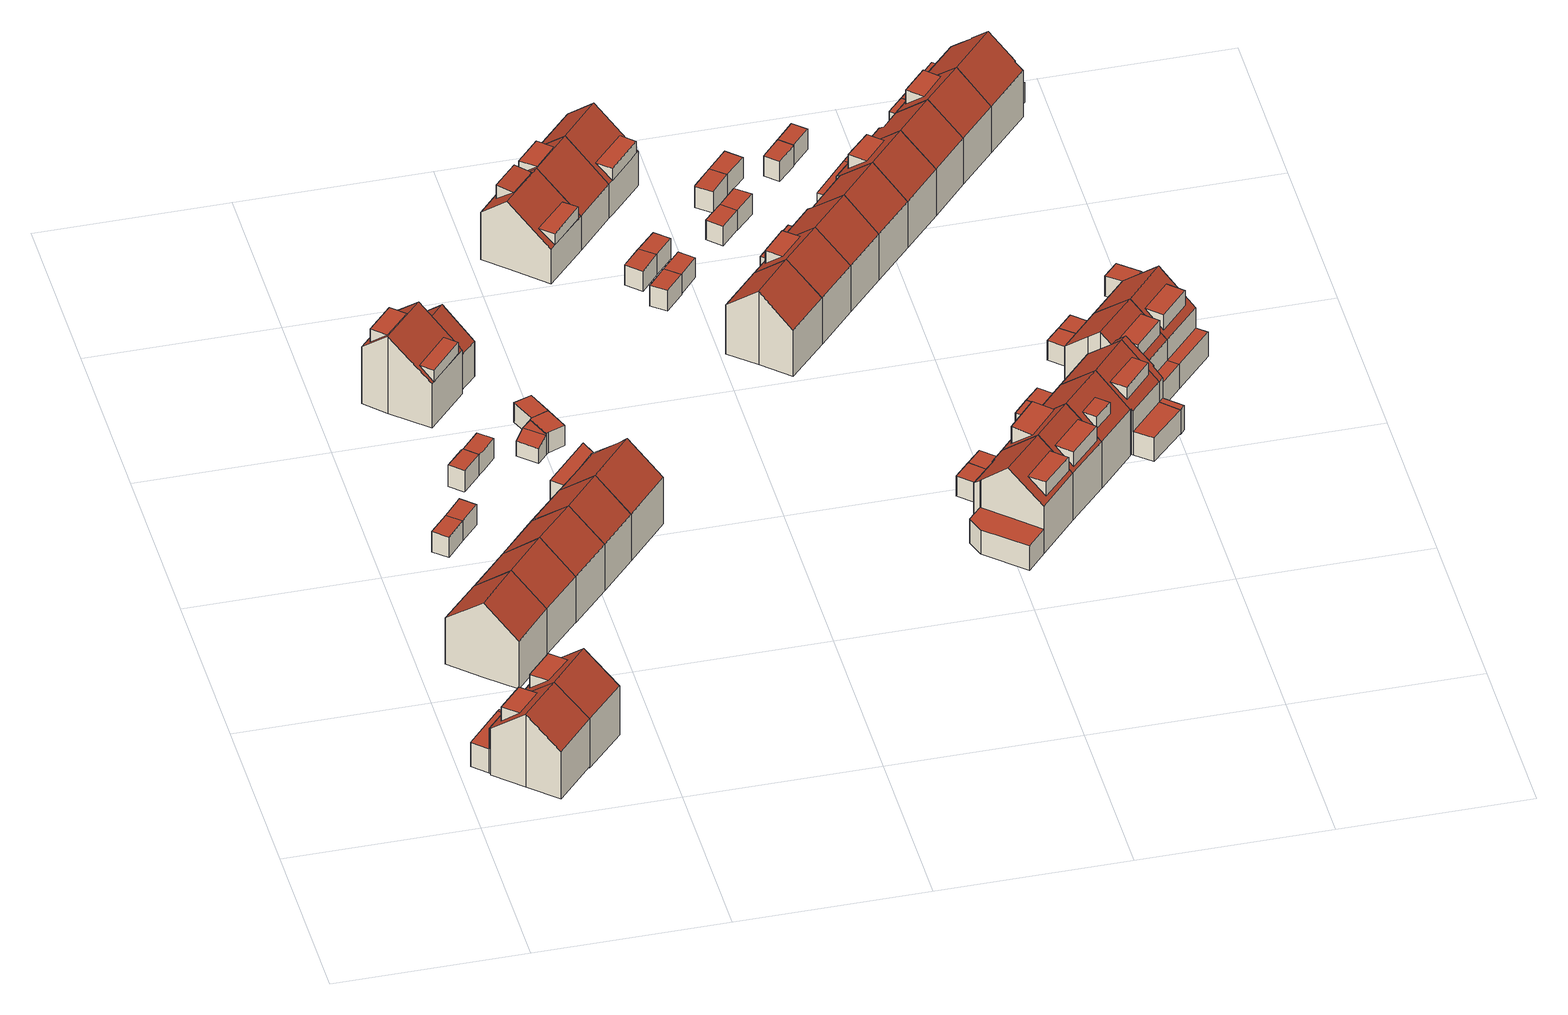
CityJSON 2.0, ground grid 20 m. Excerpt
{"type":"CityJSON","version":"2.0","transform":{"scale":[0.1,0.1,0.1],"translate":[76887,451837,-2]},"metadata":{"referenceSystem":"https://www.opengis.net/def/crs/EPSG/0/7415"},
"CityObjects":{
"building1":{"type":"Building","attributes":{"Volume":379.26,"Dakoppervlakte":62.24,"Muuroppervlakte":195.1,"Vloeroppervlakte":57.94,"hoogte_Z_max_in_m_NAP":8.71,"GEB_DOEL":"woonfunctie","dateOfConstruction":"1982-01-01","measuredHeight":8.96},"children":["building1-1"],"geometry":[{"type":"Solid","lod":"2","boundaries":[[[[0,1,2,3,4,5,6,7,8,9]],[[10,11,12,13,14,15],[16,17,18,19]],[[11,10,20,21]],[[22,23,24,25]],[[11,21,7,6,5,22,12]],[[2,1,14,13,25]],[[15,14,1,0]],[[9,10,15,0]],[[2,25,24,3]],[[4,23,22,5]],[[24,23,4,3]],[[25,13,12,22]],[[9,8,20,10]],[[20,8,7,21]],[[26,27,19,18]],[[26,18,17]],[[27,26,17,16]],[[27,16,19]]]],"semantics":{"surfaces":[{"type":"GroundSurface"},{"type":"RoofSurface"},{"type":"WallSurface"}],"values":[[0,1,1,1,2,2,2,2,2,2,2,2,2,2,1,2,2,2]]}}]},
"building1-1":{"type":"BuildingInstallation","attributes":{"relationToConstruction":"outside"},"parents":["building1"],"geometry":[{"type":"MultiSurface","lod":"2","boundaries":[[[26,27,19,18]],[[26,18,17]],[[27,26,17,16]],[[27,16,19]]],"semantics":{"surfaces":[{"type":"RoofSurface"},{"type":"WallSurface"}],"values":[0,1,1,1]}}]},
"building2":{"type":"Building","attributes":{"Volume":354.88,"Dakoppervlakte":50.45,"Muuroppervlakte":202.36,"Vloeroppervlakte":46.8,"hoogte_Z_max_in_m_NAP":8.72,"GEB_DOEL":"woonfunctie","dateOfConstruction":"1982-01-01","measuredHeight":9.1},"children":["building2-1"],"geometry":[{"type":"Solid","lod":"2","boundaries":[[[[28,29,30,31,32,33,34,35,36,37,38]],[[39,40,12,11,41,42,43],[44,45,46,47]],[[11,21,48,41]],[[22,49,50,23]],[[31,30,23,50]],[[49,22,12,40]],[[48,21,38,37]],[[21,11,12,22,29,28,38]],[[33,32,49,40,39]],[[39,43,34,33]],[[23,30,29,22]],[[31,50,49,32]],[[43,42,41,48,37,36,35,34]],[[51,47,46,52]],[[52,46,45]],[[51,52,45,44]],[[51,44,47]]]],"semantics":{"surfaces":[{"type":"GroundSurface"},{"type":"RoofSurface"},{"type":"WallSurface"}],"values":[[0,1,1,1,2,2,2,2,2,2,2,2,2,1,2,2,2]]}}]},
"building2-1":{"type":"BuildingInstallation","attributes":{"relationToConstruction":"outside"},"parents":["building2"],"geometry":[{"type":"MultiSurface","lod":"2","boundaries":[[[51,47,46,52]],[[52,46,45]],[[51,52,45,44]],[[51,44,47]]],"semantics":{"surfaces":[{"type":"RoofSurface"},{"type":"WallSurface"}],"values":[0,1,1,1]}}]},
"building3":{"type":"Building","attributes":{"Volume":339.81,"Dakoppervlakte":59.75,"Muuroppervlakte":184.99,"Vloeroppervlakte":45.69,"hoogte_Z_max_in_m_NAP":8.78,"GEB_DOEL":"woonfunctie","dateOfConstruction":"1982-01-01","measuredHeight":9.14},"geometry":[{"type":"Solid","lod":"2","boundaries":[[[[53,54,55,56,57,58]],[[59,60,61,62]],[[63,60,59,64]],[[57,56,62,61]],[[63,64,54,53]],[[60,63,53,58]],[[62,56,55,54,64,59]],[[58,57,61,60]]]],"semantics":{"surfaces":[{"type":"GroundSurface"},{"type":"RoofSurface"},{"type":"WallSurface"}],"values":[[0,1,1,2,2,2,2,2]]}}]},
"building4":{"type":"Building","attributes":{"Volume":13.78,"Dakoppervlakte":5.48,"Muuroppervlakte":24.03,"Vloeroppervlakte":5.48,"hoogte_Z_max_in_m_NAP":2.22,"GEB_DOEL":"onbekend","dateOfConstruction":"1982-01-01","measuredHeight":2.51},"geometry":[{"type":"Solid","lod":"2","boundaries":[[[[65,66,67,68]],[[69,70,71,72]],[[71,65,68,72]],[[68,67,69,72]],[[69,67,66,70]],[[66,65,71,70]]]],"semantics":{"surfaces":[{"type":"GroundSurface"},{"type":"RoofSurface"},{"type":"WallSurface"}],"values":[[0,1,2,2,2,2]]}}]},
"building5":{"type":"Building","attributes":{"Volume":334.91,"Dakoppervlakte":60.61,"Muuroppervlakte":179.87,"Vloeroppervlakte":46.35,"hoogte_Z_max_in_m_NAP":8.78,"GEB_DOEL":"woonfunctie","dateOfConstruction":"1982-01-01","measuredHeight":8.91},"geometry":[{"type":"Solid","lod":"2","boundaries":[[[[73,74,75,76,77,78]],[[79,80,60,63]],[[81,61,60,80]],[[63,77,76,79]],[[74,73,61,81]],[[78,60,61,73]],[[79,76,75,74,81,80]],[[78,77,63,60]]]],"semantics":{"surfaces":[{"type":"GroundSurface"},{"type":"RoofSurface"},{"type":"WallSurface"}],"values":[[0,1,1,2,2,2,2,2]]}}]},
"building6":{"type":"Building","attributes":{"Volume":13.83,"Dakoppervlakte":5.48,"Muuroppervlakte":24.12,"Vloeroppervlakte":5.48,"hoogte_Z_max_in_m_NAP":2.22,"GEB_DOEL":"onbekend","dateOfConstruction":"1982-01-01","measuredHeight":2.52},"geometry":[{"type":"Solid","lod":"2","boundaries":[[[[82,83,66,65,84]],[[85,86,87,71,70]],[[85,70,66,83]],[[83,82,86,85]],[[71,87,86,82,84,65]],[[65,66,70,71]]]],"semantics":{"surfaces":[{"type":"GroundSurface"},{"type":"RoofSurface"},{"type":"WallSurface"}],"values":[[0,1,2,2,2,2]]}}]},
"building7":{"type":"Building","attributes":{"Volume":331.07,"Dakoppervlakte":58.97,"Muuroppervlakte":181.05,"Vloeroppervlakte":45.09,"hoogte_Z_max_in_m_NAP":8.78,"GEB_DOEL":"woonfunctie","dateOfConstruction":"1982-01-01","measuredHeight":9.02},"geometry":[{"type":"Solid","lod":"2","boundaries":[[[[88,89,90,91,92,93]],[[94,80,79,95]],[[80,94,96,81]],[[92,91,81,96]],[[79,89,88,95]],[[94,95,88,93]],[[81,91,90,89,79,80]],[[92,96,94,93]]]],"semantics":{"surfaces":[{"type":"GroundSurface"},{"type":"RoofSurface"},{"type":"WallSurface"}],"values":[[0,1,1,2,2,2,2,2]]}}]},
"building8":{"type":"Building","attributes":{"Volume":13.95,"Dakoppervlakte":5.4,"Muuroppervlakte":24.55,"Vloeroppervlakte":5.4,"hoogte_Z_max_in_m_NAP":2.22,"GEB_DOEL":"onbekend","dateOfConstruction":"1982-01-01","measuredHeight":2.59},"geometry":[{"type":"Solid","lod":"2","boundaries":[[[[97,98,99,100,101,102]],[[103,104,105,106,107,108]],[[103,108,107,100,99,98]],[[105,104,103,98,97,102]],[[105,102,101,106]],[[101,100,107,106]]]],"semantics":{"surfaces":[{"type":"GroundSurface"},{"type":"RoofSurface"},{"type":"WallSurface"}],"values":[[0,1,2,2,2,2]]}}]},
"building9":{"type":"Building","attributes":{"Volume":13.82,"Dakoppervlakte":5.4,"Muuroppervlakte":24.32,"Vloeroppervlakte":5.4,"hoogte_Z_max_in_m_NAP":2.22,"GEB_DOEL":"onbekend","dateOfConstruction":"1982-01-01","measuredHeight":2.56},"geometry":[{"type":"Solid","lod":"2","boundaries":[[[[109,110,111,112,113]],[[106,114,115,116,107]],[[110,109,106,107]],[[115,114,106,109,113,112]],[[111,116,115,112]],[[116,111,110,107]]]],"semantics":{"surfaces":[{"type":"GroundSurface"},{"type":"RoofSurface"},{"type":"WallSurface"}],"values":[[0,1,2,2,2,2]]}}]},
"building10":{"type":"Building","attributes":{"Volume":308.59,"Dakoppervlakte":55.25,"Muuroppervlakte":175.74,"Vloeroppervlakte":42.25,"hoogte_Z_max_in_m_NAP":8.78,"GEB_DOEL":"woonfunctie","dateOfConstruction":"1982-01-01","measuredHeight":8.97},"geometry":[{"type":"Solid","lod":"2","boundaries":[[[[117,118,88,93,92,119]],[[95,120,121,94]],[[121,122,96,94]],[[120,95,88,118]],[[119,92,96,122]],[[94,96,92,93]],[[120,118,117,119,122,121]],[[93,88,95,94]]]],"semantics":{"surfaces":[{"type":"GroundSurface"},{"type":"RoofSurface"},{"type":"WallSurface"}],"values":[[0,1,1,2,2,2,2,2]]}}]},
"building11":{"type":"Building","attributes":{"Volume":502.21,"Dakoppervlakte":70.3,"Muuroppervlakte":220.47,"Vloeroppervlakte":69.07,"hoogte_Z_max_in_m_NAP":7.96,"GEB_DOEL":"woonfunctie","dateOfConstruction":"1982-01-01","measuredHeight":9.42},"children":["building11-1","building11-2"],"geometry":[{"type":"Solid","lod":"2","boundaries":[[[[123,124,125,126,127,128,129,130,131,132,133,134]],[[135,136,137,138,139,140],[141,142,143,144]],[[145,146,136,135,147,148],[149,150,151,152]],[[153,154,155,156]],[[156,157,158,153]],[[139,138,133,132]],[[127,126,148,147,158]],[[148,126,125,145]],[[146,145,125,124]],[[123,136,146,124]],[[137,134,133,138]],[[155,130,129,128,157,156]],[[128,127,158,157]],[[135,140,154,153,158,147]],[[131,130,155,154]],[[123,134,137,136]],[[132,131,154,140,139]],[[144,159,160,141]],[[160,159,143,142]],[[142,141,160]],[[159,144,143]],[[149,152,161,162]],[[161,152,151]],[[162,161,151,150]],[[150,149,162]]]],"semantics":{"surfaces":[{"type":"GroundSurface"},{"type":"RoofSurface"},{"type":"WallSurface"}],"values":[[0,1,1,1,1,2,2,2,2,2,2,2,2,2,2,2,2,1,2,2,2,1,2,2,2]]}}]},
"building11-1":{"type":"BuildingInstallation","attributes":{"relationToConstruction":"outside"},"parents":["building11"],"geometry":[{"type":"MultiSurface","lod":"2","boundaries":[[[144,159,160,141]],[[160,159,143,142]],[[142,141,160]],[[159,144,143]]],"semantics":{"surfaces":[{"type":"RoofSurface"},{"type":"WallSurface"}],"values":[0,1,1,1]}}]},
"building11-2":{"type":"BuildingInstallation","attributes":{"relationToConstruction":"outside"},"parents":["building11"],"geometry":[{"type":"MultiSurface","lod":"2","boundaries":[[[149,152,161,162]],[[161,152,151]],[[162,161,151,150]],[[150,149,162]]],"semantics":{"surfaces":[{"type":"RoofSurface"},{"type":"WallSurface"}],"values":[0,1,1,1]}}]},
"building12":{"type":"Building","attributes":{"Volume":27.9,"Dakoppervlakte":12.05,"Muuroppervlakte":33.11,"Vloeroppervlakte":11.81,"hoogte_Z_max_in_m_NAP":2.22,"GEB_DOEL":"onbekend","dateOfConstruction":"1982-01-01","measuredHeight":2.52},"geometry":[{"type":"Solid","lod":"2","boundaries":[[[[163,164,165,166,167,168,169,170,171,172]],[[173,174,175,176,177,178]],[[179,180,181,182]],[[182,183,184,179]],[[173,178,183,164,163]],[[171,175,174,172]],[[170,176,175,171]],[[177,176,170,169,184]],[[168,167,180,179]],[[180,167,166,181]],[[182,181,166,165,164,183]],[[168,179,184,169]],[[177,184,183,178]],[[163,172,174,173]]]],"semantics":{"surfaces":[{"type":"GroundSurface"},{"type":"RoofSurface"},{"type":"WallSurface"}],"values":[[0,1,1,1,2,2,2,2,2,2,2,2,2,2]]}}]},
"building13":{"type":"Building","attributes":{"Volume":426.39,"Dakoppervlakte":85.31,"Muuroppervlakte":225.87,"Vloeroppervlakte":69.6,"hoogte_Z_max_in_m_NAP":8.78,"GEB_DOEL":"woonfunctie","dateOfConstruction":"1982-01-01","measuredHeight":8.94},"geometry":[{"type":"Solid","lod":"2","boundaries":[[[[185,186,187,188,189,190,191,118,117,119,192]],[[122,121,193,194,195,196]],[[121,120,197,193]],[[198,199,200,201,202]],[[202,195,194,193,197,191,190,189,188]],[[120,118,191,197]],[[120,121,122,119,117,118]],[[196,201,192,119,122]],[[188,187,198,202]],[[186,199,198,187]],[[199,186,185,200]],[[201,200,185,192]],[[196,195,202,201]]]],"semantics":{"surfaces":[{"type":"GroundSurface"},{"type":"RoofSurface"},{"type":"WallSurface"}],"values":[[0,1,1,1,2,2,2,2,2,2,2,2,2]]}}]},
"building14":{"type":"Building","attributes":{"Volume":13.73,"Dakoppervlakte":5.59,"Muuroppervlakte":23.62,"Vloeroppervlakte":5.59,"hoogte_Z_max_in_m_NAP":2.22,"GEB_DOEL":"onbekend","dateOfConstruction":"1982-01-01","measuredHeight":2.46},"geometry":[{"type":"Solid","lod":"2","boundaries":[[[[203,204,205,206]],[[207,176,175,208]],[[206,205,175,176]],[[204,208,175,205]],[[203,207,208,204]],[[203,206,176,207]]]],"semantics":{"surfaces":[{"type":"GroundSurface"},{"type":"RoofSurface"},{"type":"WallSurface"}],"values":[[0,1,2,2,2,2]]}}]},
"building15":{"type":"Building","attributes":{"Volume":305.87,"Dakoppervlakte":40.07,"Muuroppervlakte":158.27,"Vloeroppervlakte":45.46,"hoogte_Z_max_in_m_NAP":7.96,"GEB_DOEL":"woonfunctie","dateOfConstruction":"1982-01-01","measuredHeight":8.22},"children":["building15-1","building15-2"],"geometry":[{"type":"Solid","lod":"2","boundaries":[[[[209,210,211,212,213,214]],[[215,216,217,218],[219,220,221,222]],[[215,218,223,224],[225,226,227,228]],[[212,211,217,216]],[[218,217,211,210]],[[224,214,213,212,216,215]],[[209,214,224,223]],[[210,209,223,218]],[[229,230,219,222]],[[230,229,221,220]],[[220,219,230]],[[229,222,221]],[[231,225,228,232]],[[232,228,227]],[[227,226,231,232]],[[231,226,225]]]],"semantics":{"surfaces":[{"type":"GroundSurface"},{"type":"RoofSurface"},{"type":"WallSurface"}],"values":[[0,1,1,2,2,2,2,2,1,2,2,2,1,2,2,2]]}}]},
"building15-1":{"type":"BuildingInstallation","attributes":{"relationToConstruction":"outside"},"parents":["building15"],"geometry":[{"type":"MultiSurface","lod":"2","boundaries":[[[229,230,219,222]],[[230,229,221,220]],[[220,219,230]],[[229,222,221]]],"semantics":{"surfaces":[{"type":"RoofSurface"},{"type":"WallSurface"}],"values":[0,1,1,1]}}]},
"building15-2":{"type":"BuildingInstallation","attributes":{"relationToConstruction":"outside"},"parents":["building15"],"geometry":[{"type":"MultiSurface","lod":"2","boundaries":[[[231,225,228,232]],[[232,228,227]],[[227,226,231,232]],[[231,226,225]]],"semantics":{"surfaces":[{"type":"RoofSurface"},{"type":"WallSurface"}],"values":[0,1,1,1]}}]},
"building16":{"type":"Building","attributes":{"Volume":294.97,"Dakoppervlakte":49.74,"Muuroppervlakte":157.69,"Vloeroppervlakte":44.6,"hoogte_Z_max_in_m_NAP":7.96,"GEB_DOEL":"woonfunctie","dateOfConstruction":"1982-01-01","measuredHeight":8.24},"children":["building16-1"],"geometry":[{"type":"Solid","lod":"2","boundaries":[[[[233,211,210,209,234,235]],[[218,217,236,237]],[[218,237,238,223],[239,240,241,242]],[[211,233,236,217]],[[237,236,233,235]],[[234,209,223,238]],[[235,234,238,237]],[[223,209,210,211,217,218]],[[243,239,242,244]],[[244,242,241]],[[241,240,243,244]],[[243,240,239]]]],"semantics":{"surfaces":[{"type":"GroundSurface"},{"type":"RoofSurface"},{"type":"WallSurface"}],"values":[[0,1,1,2,2,2,2,2,1,2,2,2]]}}]},
"building16-1":{"type":"BuildingInstallation","attributes":{"relationToConstruction":"outside"},"parents":["building16"],"geometry":[{"type":"MultiSurface","lod":"2","boundaries":[[[243,239,242,244]],[[244,242,241]],[[241,240,243,244]],[[243,240,239]]],"semantics":{"surfaces":[{"type":"RoofSurface"},{"type":"WallSurface"}],"values":[0,1,1,1]}}]},
"building17":{"type":"Building","attributes":{"Volume":14.55,"Dakoppervlakte":5.77,"Muuroppervlakte":24.64,"Vloeroppervlakte":5.77,"hoogte_Z_max_in_m_NAP":2.19,"GEB_DOEL":"onbekend","dateOfConstruction":"1982-01-01","measuredHeight":2.52},"geometry":[{"type":"Solid","lod":"2","boundaries":[[[[245,246,247,248,249]],[[250,251,252,253,254]],[[252,251,250,245,249,248]],[[248,247,253,252]],[[254,253,247,246]],[[246,245,250,254]]]],"semantics":{"surfaces":[{"type":"GroundSurface"},{"type":"RoofSurface"},{"type":"WallSurface"}],"values":[[0,1,2,2,2,2]]}}]},
"building18":{"type":"Building","attributes":{"Volume":14.13,"Dakoppervlakte":5.67,"Muuroppervlakte":24.22,"Vloeroppervlakte":5.67,"hoogte_Z_max_in_m_NAP":2.19,"GEB_DOEL":"onbekend","dateOfConstruction":"1982-01-01","measuredHeight":2.49},"geometry":[{"type":"Solid","lod":"2","boundaries":[[[[255,256,257,258,259]],[[260,261,262,263,264]],[[264,257,256,260]],[[256,255,261,260]],[[263,262,261,255,259,258]],[[258,257,264,263]]]],"semantics":{"surfaces":[{"type":"GroundSurface"},{"type":"RoofSurface"},{"type":"WallSurface"}],"values":[[0,1,2,2,2,2]]}}]},
"building19":{"type":"Building","attributes":{"Volume":14.28,"Dakoppervlakte":5.77,"Muuroppervlakte":24.16,"Vloeroppervlakte":5.77,"hoogte_Z_max_in_m_NAP":2.19,"GEB_DOEL":"onbekend","dateOfConstruction":"1982-01-01","measuredHeight":2.47},"geometry":[{"type":"Solid","lod":"2","boundaries":[[[[245,265,266,246]],[[250,254,267,268]],[[245,246,254,250]],[[246,266,267,254]],[[265,268,267,266]],[[268,265,245,250]]]],"semantics":{"surfaces":[{"type":"GroundSurface"},{"type":"RoofSurface"},{"type":"WallSurface"}],"values":[[0,1,2,2,2,2]]}}]},
"building20":{"type":"Building","attributes":{"Volume":302.14,"Dakoppervlakte":56.38,"Muuroppervlakte":170.2,"Vloeroppervlakte":45.08,"hoogte_Z_max_in_m_NAP":7.96,"GEB_DOEL":"woonfunctie","dateOfConstruction":"1982-01-01","measuredHeight":8.3},"geometry":[{"type":"Solid","lod":"2","boundaries":[[[[269,270,271,272,273,233,235,234]],[[274,275,276,277]],[[278,279,237,236,280,276,275,281]],[[238,237,279,282]],[[282,269,234,238]],[[238,234,235,233,236,237]],[[279,278,271,270]],[[281,274,277,280]],[[272,271,278,281,280,236,233,273]],[[277,276,280]],[[281,275,274]],[[270,269,282,279]]]],"semantics":{"surfaces":[{"type":"GroundSurface"},{"type":"RoofSurface"},{"type":"WallSurface"}],"values":[[0,1,1,1,2,2,2,2,2,2,2,2]]}}]},
"building21":{"type":"Building","attributes":{"Volume":13.85,"Dakoppervlakte":5.67,"Muuroppervlakte":23.75,"Vloeroppervlakte":5.67,"hoogte_Z_max_in_m_NAP":2.19,"GEB_DOEL":"onbekend","dateOfConstruction":"1982-01-01","measuredHeight":2.44},"geometry":[{"type":"Solid","lod":"2","boundaries":[[[[283,284,285,286]],[[287,288,264,263]],[[285,284,263,264]],[[284,283,287,263]],[[287,283,286,288]],[[286,285,264,288]]]],"semantics":{"surfaces":[{"type":"GroundSurface"},{"type":"RoofSurface"},{"type":"WallSurface"}],"values":[[0,1,2,2,2,2]]}}]},
"building22":{"type":"Building","attributes":{"Volume":317.93,"Dakoppervlakte":55.79,"Muuroppervlakte":178.63,"Vloeroppervlakte":42.54,"hoogte_Z_max_in_m_NAP":8.72,"GEB_DOEL":"woonfunctie","dateOfConstruction":"1982-01-01","measuredHeight":9.05},"geometry":[{"type":"Solid","lod":"2","boundaries":[[[[289,290,291,292,293,294]],[[295,296,297,298]],[[295,298,299,300]],[[289,294,300,299]],[[292,291,297,296]],[[298,297,291,290]],[[293,292,296,295,300,294]],[[290,289,299,298]]]],"semantics":{"surfaces":[{"type":"GroundSurface"},{"type":"RoofSurface"},{"type":"WallSurface"}],"values":[[0,1,1,2,2,2,2,2]]}}]},
"building23":{"type":"Building","attributes":{"Volume":13.7,"Dakoppervlakte":5.67,"Muuroppervlakte":23.37,"Vloeroppervlakte":5.67,"hoogte_Z_max_in_m_NAP":2.19,"GEB_DOEL":"onbekend","dateOfConstruction":"1982-01-01","measuredHeight":2.42},"geometry":[{"type":"Solid","lod":"2","boundaries":[[[[301,302,303,304]],[[305,306,307,308]],[[301,304,308,307]],[[304,303,305,308]],[[305,303,302,306]],[[302,301,307,306]]]],"semantics":{"surfaces":[{"type":"GroundSurface"},{"type":"RoofSurface"},{"type":"WallSurface"}],"values":[[0,1,2,2,2,2]]}}]},
"building24":{"type":"Building","attributes":{"Volume":320.86,"Dakoppervlakte":46.67,"Muuroppervlakte":177.35,"Vloeroppervlakte":42.43,"hoogte_Z_max_in_m_NAP":8.72,"GEB_DOEL":"woonfunctie","dateOfConstruction":"1982-01-01","measuredHeight":9.01},"children":["building24-1"],"geometry":[{"type":"Solid","lod":"2","boundaries":[[[[309,294,293,292,310,311]],[[312,313,295,300]],[[313,314,296,295],[315,316,317,318]],[[294,309,312,300]],[[311,313,312,309]],[[310,292,296,314]],[[310,314,313,311]],[[296,292,293,294,300,295]],[[318,319,320,315]],[[319,318,317]],[[320,319,317,316]],[[320,316,315]]]],"semantics":{"surfaces":[{"type":"GroundSurface"},{"type":"RoofSurface"},{"type":"WallSurface"}],"values":[[0,1,1,2,2,2,2,2,1,2,2,2]]}}]},
"building24-1":{"type":"BuildingInstallation","attributes":{"relationToConstruction":"outside"},"parents":["building24"],"geometry":[{"type":"MultiSurface","lod":"2","boundaries":[[[318,319,320,315]],[[319,318,317]],[[320,319,317,316]],[[320,316,315]]],"semantics":{"surfaces":[{"type":"RoofSurface"},{"type":"WallSurface"}],"values":[0,1,1,1]}}]},
"building25":{"type":"Building","attributes":{"Volume":427.01,"Dakoppervlakte":77.38,"Muuroppervlakte":219.83,"Vloeroppervlakte":74.54,"hoogte_Z_max_in_m_NAP":8.85,"GEB_DOEL":"woonfunctie","dateOfConstruction":"1982-01-01","measuredHeight":9.02},"children":["building25-1"],"geometry":[{"type":"Solid","lod":"2","boundaries":[[[[321,322,323,324,325,326,327,328,329,330,331,332,333,334,335,336]],[[337,338,339,340],[341,342,343,344]],[[345,346,347,348,340,339,349,350]],[[351,352,353,354,355,356]],[[357,358,359,360,361,362]],[[335,334,345,350,353]],[[334,333,346,345]],[[346,333,332,347]],[[332,331,360,348,347]],[[327,326,338,337,358]],[[336,335,353,352]],[[324,323,355,354]],[[355,323,322,356]],[[321,351,356,322]],[[336,352,351,321]],[[349,354,353,350]],[[331,330,361,360]],[[361,330,329,362]],[[357,362,329,328]],[[358,357,328,327]],[[348,360,359,358,337,340]],[[349,339,325,324,354]],[[326,325,339,338]],[[341,363,364,342]],[[341,344,363]],[[363,344,343,364]],[[343,342,364]]]],"semantics":{"surfaces":[{"type":"GroundSurface"},{"type":"RoofSurface"},{"type":"WallSurface"}],"values":[[0,1,1,1,1,2,2,2,2,2,2,2,2,2,2,2,2,2,2,2,2,2,2,1,2,2,2]]}}]},
"building25-1":{"type":"BuildingInstallation","attributes":{"relationToConstruction":"outside"},"parents":["building25"],"geometry":[{"type":"MultiSurface","lod":"2","boundaries":[[[341,363,364,342]],[[341,344,363]],[[363,344,343,364]],[[343,342,364]]],"semantics":{"surfaces":[{"type":"RoofSurface"},{"type":"WallSurface"}],"values":[0,1,1,1]}}]},
"building26":{"type":"Building","attributes":{"Volume":15.75,"Dakoppervlakte":6.12,"Muuroppervlakte":26.04,"Vloeroppervlakte":6.12,"hoogte_Z_max_in_m_NAP":2.19,"GEB_DOEL":"onbekend","dateOfConstruction":"1982-01-01","measuredHeight":2.57},"geometry":[{"type":"Solid","lod":"2","boundaries":[[[[365,366,367,368,369]],[[370,371,372,373,374]],[[370,368,367,366,372,371]],[[365,373,372,366]],[[373,365,369,374]],[[369,368,370,374]]]],"semantics":{"surfaces":[{"type":"GroundSurface"},{"type":"RoofSurface"},{"type":"WallSurface"}],"values":[[0,1,2,2,2,2]]}}]},
"building27":{"type":"Building","attributes":{"Volume":13.96,"Dakoppervlakte":5.67,"Muuroppervlakte":23.81,"Vloeroppervlakte":5.67,"hoogte_Z_max_in_m_NAP":2.19,"GEB_DOEL":"onbekend","dateOfConstruction":"1982-01-01","measuredHeight":2.46},"geometry":[{"type":"Solid","lod":"2","boundaries":[[[[375,376,377,378]],[[307,306,379,380]],[[378,306,307,375]],[[378,377,379,306]],[[379,377,376,380]],[[376,375,307,380]]]],"semantics":{"surfaces":[{"type":"GroundSurface"},{"type":"RoofSurface"},{"type":"WallSurface"}],"values":[[0,1,2,2,2,2]]}}]},
"building28":{"type":"Building","attributes":{"Volume":15.59,"Dakoppervlakte":6.12,"Muuroppervlakte":25.77,"Vloeroppervlakte":6.12,"hoogte_Z_max_in_m_NAP":2.19,"GEB_DOEL":"onbekend","dateOfConstruction":"1982-01-01","measuredHeight":2.55},"geometry":[{"type":"Solid","lod":"2","boundaries":[[[[368,381,382,369]],[[370,374,383,384]],[[368,369,374,370]],[[369,382,383,374]],[[381,384,383,382]],[[368,370,384,381]]]],"semantics":{"surfaces":[{"type":"GroundSurface"},{"type":"RoofSurface"},{"type":"WallSurface"}],"values":[[0,1,2,2,2,2]]}}]},
"building29":{"type":"Building","attributes":{"Volume":366.84,"Dakoppervlakte":71.54,"Muuroppervlakte":192.42,"Vloeroppervlakte":57.33,"hoogte_Z_max_in_m_NAP":8.72,"GEB_DOEL":"woonfunctie","dateOfConstruction":"1982-01-01","measuredHeight":8.99},"geometry":[{"type":"Solid","lod":"2","boundaries":[[[[385,386,387,388,309,311,310,389,390,391,392]],[[313,312,393,394]],[[395,314,313,394,396,397,398]],[[399,400,401,402]],[[386,396,394,387]],[[395,398,400,390,389]],[[389,310,314,395]],[[311,309,312,313,314,310]],[[388,393,312,309]],[[387,394,393,388]],[[385,392,402,401]],[[392,391,399,402]],[[390,400,399,391]],[[397,401,400,398]],[[386,385,401,397,396]]]],"semantics":{"surfaces":[{"type":"GroundSurface"},{"type":"RoofSurface"},{"type":"WallSurface"}],"values":[[0,1,1,1,2,2,2,2,2,2,2,2,2,2,2]]}}]},
"building30":{"type":"Building","attributes":{"Volume":366.66,"Dakoppervlakte":39.78,"Muuroppervlakte":201.02,"Vloeroppervlakte":52.32,"hoogte_Z_max_in_m_NAP":8.85,"GEB_DOEL":"woonfunctie","dateOfConstruction":"1982-01-01","measuredHeight":9.09},"children":["building30-1","building30-2"],"geometry":[{"type":"Solid","lod":"2","boundaries":[[[[403,404,405,406,407,326,325,324,323,408]],[[339,338,409,410],[411,412,413,414]],[[415,416,417,349,339,410],[418,419,420,421]],[[354,422,423,355]],[[349,354,324,325,326,338,339]],[[407,409,338,326]],[[406,410,409,407]],[[324,354,355,323]],[[415,405,404,416]],[[423,408,323,355]],[[417,422,354,349]],[[403,408,423,422]],[[405,415,410,406]],[[417,416,404,403,422]],[[413,424,425,414]],[[424,412,411,425]],[[411,414,425]],[[424,413,412]],[[426,418,421,427]],[[421,420,427]],[[426,427,420,419]],[[419,418,426]]]],"semantics":{"surfaces":[{"type":"GroundSurface"},{"type":"RoofSurface"},{"type":"WallSurface"}],"values":[[0,1,1,1,2,2,2,2,2,2,2,2,2,2,1,2,2,2,1,2,2,2]]}}]},
"building30-1":{"type":"BuildingInstallation","attributes":{"relationToConstruction":"outside"},"parents":["building30"],"geometry":[{"type":"MultiSurface","lod":"2","boundaries":[[[413,424,425,414]],[[424,412,411,425]],[[411,414,425]],[[424,413,412]]],"semantics":{"surfaces":[{"type":"RoofSurface"},{"type":"WallSurface"}],"values":[0,1,1,1]}}]},
"building30-2":{"type":"BuildingInstallation","attributes":{"relationToConstruction":"outside"},"parents":["building30"],"geometry":[{"type":"MultiSurface","lod":"2","boundaries":[[[426,418,421,427]],[[421,420,427]],[[426,427,420,419]],[[419,418,426]]],"semantics":{"surfaces":[{"type":"RoofSurface"},{"type":"WallSurface"}],"values":[0,1,1,1]}}]},
"building31":{"type":"Building","attributes":{"Volume":12.56,"Dakoppervlakte":5.06,"Muuroppervlakte":22.9,"Vloeroppervlakte":5.06,"hoogte_Z_max_in_m_NAP":2.19,"GEB_DOEL":"onbekend","dateOfConstruction":"1982-01-01","measuredHeight":2.48},"geometry":[{"type":"Solid","lod":"2","boundaries":[[[[428,429,430,431,432]],[[433,434,435,436,437]],[[428,432,436,435]],[[431,437,436,432]],[[434,433,437,431,430,429]],[[429,428,435,434]]]],"semantics":{"surfaces":[{"type":"GroundSurface"},{"type":"RoofSurface"},{"type":"WallSurface"}],"values":[[0,1,2,2,2,2]]}}]},
"building32":{"type":"Building","attributes":{"Volume":315.67,"Dakoppervlakte":55.77,"Muuroppervlakte":177.32,"Vloeroppervlakte":42.52,"hoogte_Z_max_in_m_NAP":8.72,"GEB_DOEL":"woonfunctie","dateOfConstruction":"1982-01-01","measuredHeight":9},"geometry":[{"type":"Solid","lod":"2","boundaries":[[[[438,388,387,386,439,440]],[[441,442,394,393]],[[394,442,443,396]],[[438,441,393,388]],[[439,386,396,443]],[[387,394,396,386]],[[441,438,440,439,443,442]],[[387,388,393,394]]]],"semantics":{"surfaces":[{"type":"GroundSurface"},{"type":"RoofSurface"},{"type":"WallSurface"}],"values":[[0,1,1,2,2,2,2,2]]}}]},
"building33":{"type":"Building","attributes":{"Volume":13.86,"Dakoppervlakte":5.67,"Muuroppervlakte":22.91,"Vloeroppervlakte":5.67,"hoogte_Z_max_in_m_NAP":2.25,"GEB_DOEL":"onbekend","dateOfConstruction":"1982-01-01","measuredHeight":2.44},"geometry":[{"type":"Solid","lod":"2","boundaries":[[[[444,445,446,447,448]],[[449,450,451,452,453]],[[445,444,450,449]],[[444,448,451,450]],[[448,447,452,451]],[[446,453,452,447]],[[445,449,453,446]]]],"semantics":{"surfaces":[{"type":"GroundSurface"},{"type":"RoofSurface"},{"type":"WallSurface"}],"values":[[0,1,2,2,2,2,2]]}}]},
"building34":{"type":"Building","attributes":{"Volume":337,"Dakoppervlakte":54.06,"Muuroppervlakte":181.47,"Vloeroppervlakte":45.24,"hoogte_Z_max_in_m_NAP":8.85,"GEB_DOEL":"woonfunctie","dateOfConstruction":"1982-01-01","measuredHeight":9.05},"children":["building34-1"],"geometry":[{"type":"Solid","lod":"2","boundaries":[[[[405,454,455,456,407,406]],[[457,458,415,410]],[[409,459,457,410],[460,461,462,463]],[[454,405,415,458]],[[406,410,415,405]],[[407,456,459,409]],[[406,407,409,410]],[[459,456,455,454,458,457]],[[464,465,462,461]],[[464,460,463,465]],[[465,463,462]],[[461,460,464]]]],"semantics":{"surfaces":[{"type":"GroundSurface"},{"type":"RoofSurface"},{"type":"WallSurface"}],"values":[[0,1,1,2,2,2,2,2,1,2,2,2]]}}]},
"building34-1":{"type":"BuildingInstallation","attributes":{"relationToConstruction":"outside"},"parents":["building34"],"geometry":[{"type":"MultiSurface","lod":"2","boundaries":[[[464,465,462,461]],[[464,460,463,465]],[[465,463,462]],[[461,460,464]]],"semantics":{"surfaces":[{"type":"RoofSurface"},{"type":"WallSurface"}],"values":[0,1,1,1]}}]},
"building35":{"type":"Building","attributes":{"Volume":13.74,"Dakoppervlakte":5.64,"Muuroppervlakte":22.77,"Vloeroppervlakte":5.64,"hoogte_Z_max_in_m_NAP":2.25,"GEB_DOEL":"onbekend","dateOfConstruction":"1982-01-01","measuredHeight":2.43},"geometry":[{"type":"Solid","lod":"2","boundaries":[[[[466,446,445,467,468]],[[469,470,449,453,471]],[[446,466,471,453]],[[466,468,469,471]],[[468,467,470,469]],[[470,467,445,449]],[[445,446,453,449]]]],"semantics":{"surfaces":[{"type":"GroundSurface"},{"type":"RoofSurface"},{"type":"WallSurface"}],"values":[[0,1,2,2,2,2,2]]}}]},
"building36":{"type":"Building","attributes":{"Volume":12.77,"Dakoppervlakte":5.06,"Muuroppervlakte":23.29,"Vloeroppervlakte":5.06,"hoogte_Z_max_in_m_NAP":2.19,"GEB_DOEL":"onbekend","dateOfConstruction":"1982-01-01","measuredHeight":2.52},"geometry":[{"type":"Solid","lod":"2","boundaries":[[[[428,472,473,429]],[[435,434,474,475]],[[428,429,434,435]],[[474,434,429,473]],[[472,475,474,473]],[[472,428,435,475]]]],"semantics":{"surfaces":[{"type":"GroundSurface"},{"type":"RoofSurface"},{"type":"WallSurface"}],"values":[[0,1,2,2,2,2]]}}]},
"building37":{"type":"Building","attributes":{"Volume":367.5,"Dakoppervlakte":61.16,"Muuroppervlakte":191.9,"Vloeroppervlakte":56.5,"hoogte_Z_max_in_m_NAP":8.72,"GEB_DOEL":"woonfunctie","dateOfConstruction":"1982-01-01","measuredHeight":9},"children":["building37-1"],"geometry":[{"type":"Solid","lod":"2","boundaries":[[[[439,476,477,478,479,480,481,438,440]],[[482,442,441,483]],[[442,482,484,485,443],[486,487,488,489]],[[490,491,492,493]],[[482,483,481,480,479,491,484]],[[443,485,490,476,439]],[[440,442,443,439]],[[476,490,493,477]],[[478,492,491,479]],[[493,492,478,477]],[[490,485,484,491]],[[440,438,441,442]],[[438,481,483,441]],[[494,495,486,489]],[[494,489,488]],[[488,487,495,494]],[[487,486,495]]]],"semantics":{"surfaces":[{"type":"GroundSurface"},{"type":"RoofSurface"},{"type":"WallSurface"}],"values":[[0,1,1,1,2,2,2,2,2,2,2,2,2,1,2,2,2]]}}]},
"building37-1":{"type":"BuildingInstallation","attributes":{"relationToConstruction":"outside"},"parents":["building37"],"geometry":[{"type":"MultiSurface","lod":"2","boundaries":[[[494,495,486,489]],[[494,489,488]],[[488,487,495,494]],[[487,486,495]]],"semantics":{"surfaces":[{"type":"RoofSurface"},{"type":"WallSurface"}],"values":[0,1,1,1]}}]},
"building38":{"type":"Building","attributes":{"Volume":354.17,"Dakoppervlakte":57.8,"Muuroppervlakte":189.97,"Vloeroppervlakte":54.67,"hoogte_Z_max_in_m_NAP":8.85,"GEB_DOEL":"woonfunctie","dateOfConstruction":"1982-01-01","measuredHeight":8.99},"children":["building38-1"],"geometry":[{"type":"Solid","lod":"2","boundaries":[[[[496,497,498,499,500,501,502,503,504,505,506]],[[457,459,507,508,509,510],[511,512,513,514]],[[515,458,457,510,516]],[[517,518,519,520]],[[458,498,497,496,459,457]],[[496,506,507,459]],[[508,507,506,505,520]],[[502,501,510,509,519]],[[505,504,517,520]],[[504,503,518,517]],[[518,503,502,519]],[[508,520,519,509]],[[500,499,515,516,510,501]],[[498,458,515,499]],[[521,522,511,514]],[[521,513,512,522]],[[512,511,522]],[[521,514,513]]]],"semantics":{"surfaces":[{"type":"GroundSurface"},{"type":"RoofSurface"},{"type":"WallSurface"}],"values":[[0,1,1,1,2,2,2,2,2,2,2,2,2,2,1,2,2,2]]}}]},
"building38-1":{"type":"BuildingInstallation","attributes":{"relationToConstruction":"outside"},"parents":["building38"],"geometry":[{"type":"MultiSurface","lod":"2","boundaries":[[[521,522,511,514]],[[521,513,512,522]],[[512,511,522]],[[521,514,513]]],"semantics":{"surfaces":[{"type":"RoofSurface"},{"type":"WallSurface"}],"values":[0,1,1,1]}}]},
"building39":{"type":"Building","attributes":{"Volume":332.77,"Dakoppervlakte":62.61,"Muuroppervlakte":192.01,"Vloeroppervlakte":49.33,"hoogte_Z_max_in_m_NAP":8.72,"GEB_DOEL":"woonfunctie","dateOfConstruction":"1982-01-01","measuredHeight":9},"geometry":[{"type":"Solid","lod":"2","boundaries":[[[[523,524,525,526,527,481,480,479,478,528]],[[529,530,482,483]],[[531,532,533,484,482,530]],[[492,491,534,535]],[[525,531,530,526]],[[533,532,524,523,534]],[[484,491,479,480,481,483,482]],[[481,527,529,483]],[[526,530,529,527]],[[479,491,492,478]],[[523,528,535,534]],[[492,535,528,478]],[[491,484,533,534]],[[525,524,532,531]]]],"semantics":{"surfaces":[{"type":"GroundSurface"},{"type":"RoofSurface"},{"type":"WallSurface"}],"values":[[0,1,1,1,2,2,2,2,2,2,2,2,2,2]]}}]},
"building40":{"type":"Building","attributes":{"Volume":14.62,"Dakoppervlakte":5.88,"Muuroppervlakte":23.78,"Vloeroppervlakte":5.88,"hoogte_Z_max_in_m_NAP":2.25,"GEB_DOEL":"onbekend","dateOfConstruction":"1982-01-01","measuredHeight":2.49},"geometry":[{"type":"Solid","lod":"2","boundaries":[[[[536,537,538,539,540]],[[541,542,543,544,545]],[[537,536,544,543]],[[536,540,545,544]],[[541,545,540,539]],[[542,541,539,538]],[[537,543,542,538]]]],"semantics":{"surfaces":[{"type":"GroundSurface"},{"type":"RoofSurface"},{"type":"WallSurface"}],"values":[[0,1,2,2,2,2,2]]}}]},
"building41":{"type":"Building","attributes":{"Volume":15.4,"Dakoppervlakte":6.1,"Muuroppervlakte":24.55,"Vloeroppervlakte":6.1,"hoogte_Z_max_in_m_NAP":2.25,"GEB_DOEL":"onbekend","dateOfConstruction":"1982-01-01","measuredHeight":2.53},"geometry":[{"type":"Solid","lod":"2","boundaries":[[[[546,547,548,549,550]],[[551,543,542,552,553]],[[546,542,543,547]],[[546,550,552,542]],[[550,549,553,552]],[[548,551,553,549]],[[548,547,543,551]]]],"semantics":{"surfaces":[{"type":"GroundSurface"},{"type":"RoofSurface"},{"type":"WallSurface"}],"values":[[0,1,2,2,2,2,2]]}}]},
"building42":{"type":"Building","attributes":{"Volume":403.73,"Dakoppervlakte":62.47,"Muuroppervlakte":242.81,"Vloeroppervlakte":58.62,"hoogte_Z_max_in_m_NAP":8.85,"GEB_DOEL":"woonfunctie","dateOfConstruction":"1982-01-01","measuredHeight":9.08},"children":["building42-1"],"geometry":[{"type":"Solid","lod":"2","boundaries":[[[[554,555,556,557,558,559,560,561,562,563,564,565,566,567,568]],[[569,570,571,572,573,516],[574,575,576,577]],[[572,578,579,580,573]],[[581,582,583,584]],[[585,586,510,509,587,588]],[[586,569,516,510]],[[589,590,519,518]],[[571,581,564,563,562,578,572]],[[562,561,579,578]],[[579,561,560,580]],[[559,573,580,560]],[[566,565,584,583]],[[509,510,557,556,519]],[[568,567,588,587,590]],[[567,566,583,585,588]],[[516,558,557,510]],[[555,518,519,556]],[[518,555,554,589]],[[590,589,554,568]],[[509,519,590,587]],[[570,582,581,571]],[[586,585,583,582,570,569]],[[559,558,516,573]],[[584,565,564,581]],[[591,592,575,574]],[[574,577,591]],[[592,591,577,576]],[[576,575,592]]]],"semantics":{"surfaces":[{"type":"GroundSurface"},{"type":"RoofSurface"},{"type":"WallSurface"}],"values":[[0,1,1,1,1,1,1,2,2,2,2,2,2,2,2,2,2,2,2,2,2,2,2,2,1,2,2,2]]}}]},
"building42-1":{"type":"BuildingInstallation","attributes":{"relationToConstruction":"outside"},"parents":["building42"],"geometry":[{"type":"MultiSurface","lod":"2","boundaries":[[[591,592,575,574]],[[574,577,591]],[[592,591,577,576]],[[576,575,592]]],"semantics":{"surfaces":[{"type":"RoofSurface"},{"type":"WallSurface"}],"values":[0,1,1,1]}}]},
"building43":{"type":"Building","attributes":{"Volume":339.08,"Dakoppervlakte":52.3,"Muuroppervlakte":193.68,"Vloeroppervlakte":48.05,"hoogte_Z_max_in_m_NAP":8.72,"GEB_DOEL":"woonfunctie","dateOfConstruction":"1982-01-01","measuredHeight":9.01},"children":["building43-1"],"geometry":[{"type":"Solid","lod":"2","boundaries":[[[[593,594,595,596,597,527,526,525,598,599]],[[600,601,530,529]],[[531,530,601,602,603,604],[605,606,607,608]],[[609,610,611,612]],[[601,600,597,596,595,611,602]],[[603,610,599,598,604]],[[598,525,531,604]],[[526,530,531,525]],[[609,593,599,610]],[[595,594,612,611]],[[609,612,594,593]],[[610,603,602,611]],[[526,527,529,530]],[[597,600,529,527]],[[613,608,607,614]],[[614,607,606]],[[613,614,606,605]],[[613,605,608]]]],"semantics":{"surfaces":[{"type":"GroundSurface"},{"type":"RoofSurface"},{"type":"WallSurface"}],"values":[[0,1,1,1,2,2,2,2,2,2,2,2,2,2,1,2,2,2]]}}]},
"building43-1":{"type":"BuildingInstallation","attributes":{"relationToConstruction":"outside"},"parents":["building43"],"geometry":[{"type":"MultiSurface","lod":"2","boundaries":[[[613,608,607,614]],[[614,607,606]],[[613,614,606,605]],[[613,605,608]]],"semantics":{"surfaces":[{"type":"RoofSurface"},{"type":"WallSurface"}],"values":[0,1,1,1]}}]},
"building44":{"type":"Building","attributes":{"Volume":370.78,"Dakoppervlakte":56.97,"Muuroppervlakte":190.56,"Vloeroppervlakte":54.1,"hoogte_Z_max_in_m_NAP":8.84,"GEB_DOEL":"woonfunctie","dateOfConstruction":"1982-01-01","measuredHeight":9.03},"children":["building44-1"],"geometry":[{"type":"Solid","lod":"2","boundaries":[[[[563,562,615,616,617,618,565,564]],[[619,620,578,572]],[[571,621,619,572],[622,623,624,625]],[[626,581,584,627]],[[621,626,617,616,615,620,619]],[[615,562,578,620]],[[563,572,578,562]],[[581,564,565,584]],[[565,618,627,584]],[[617,626,627,618]],[[571,581,626,621]],[[571,572,563,564,581]],[[628,624,623,629]],[[629,622,625,628]],[[628,625,624]],[[623,622,629]]]],"semantics":{"surfaces":[{"type":"GroundSurface"},{"type":"RoofSurface"},{"type":"WallSurface"}],"values":[[0,1,1,1,2,2,2,2,2,2,2,2,1,2,2,2]]}}]},
"building44-1":{"type":"BuildingInstallation","attributes":{"relationToConstruction":"outside"},"parents":["building44"],"geometry":[{"type":"MultiSurface","lod":"2","boundaries":[[[628,624,623,629]],[[629,622,625,628]],[[628,625,624]],[[623,622,629]]],"semantics":{"surfaces":[{"type":"RoofSurface"},{"type":"WallSurface"}],"values":[0,1,1,1]}}]},
"building45":{"type":"Building","attributes":{"Volume":14.69,"Dakoppervlakte":5.82,"Muuroppervlakte":24.03,"Vloeroppervlakte":5.82,"hoogte_Z_max_in_m_NAP":2.25,"GEB_DOEL":"onbekend","dateOfConstruction":"1982-01-01","measuredHeight":2.52},"geometry":[{"type":"Solid","lod":"2","boundaries":[[[[630,631,632,633,634]],[[635,636,637,638,639]],[[631,630,638,637]],[[634,639,638,630]],[[634,633,635,639]],[[636,635,633,632]],[[632,631,637,636]]]],"semantics":{"surfaces":[{"type":"GroundSurface"},{"type":"RoofSurface"},{"type":"WallSurface"}],"values":[[0,1,2,2,2,2,2]]}}]},
"building46":{"type":"Building","attributes":{"Volume":437.42,"Dakoppervlakte":88.79,"Muuroppervlakte":212.21,"Vloeroppervlakte":72.87,"hoogte_Z_max_in_m_NAP":8.72,"GEB_DOEL":"woonfunctie","dateOfConstruction":"1982-01-01","measuredHeight":9.07},"geometry":[{"type":"Solid","lod":"2","boundaries":[[[[597,596,595,594,640,641,642,643,644,645,646,647,648,649]],[[601,600,650,651,652,653]],[[654,655,656,657,602,601,653]],[[658,659,660,661,662]],[[612,611,663,664]],[[596,597,600,601]],[[649,650,600,597]],[[651,650,649,648]],[[651,648,647,658,652]],[[642,656,655,643]],[[642,641,663,657,656]],[[595,596,601,602,611]],[[647,646,659,658]],[[646,645,660,659]],[[660,645,644,661]],[[654,653,652,658,662,661]],[[641,640,664,663]],[[664,640,594,612]],[[595,611,612,594]],[[611,602,657,663]],[[644,643,655,654,661]]]],"semantics":{"surfaces":[{"type":"GroundSurface"},{"type":"RoofSurface"},{"type":"WallSurface"}],"values":[[0,1,1,1,1,2,2,2,2,2,2,2,2,2,2,2,2,2,2,2,2]]}}]}
},
"vertices":[
[25,62,18],[25,63,18],[24,65,18],[9,79,18],[46,120,18],[62,106,18],[92,78,18],[121,52,18],[82,9,18],[53,36,18],[53,36,107],[92,78,107],[62,106,73],[24,65,73],[25,63,75],[25,62,75],[36,65,80],[60,91,80],[75,78,97],[51,52,97],[82,9,76],[121,52,76],[62,106,48],[46,120,48],[9,79,48],[24,65,48],[60,91,97],[36,65,97],
[92,78,16],[62,106,16],[46,120,16],[48,122,16],[64,108,16],[66,107,16],[104,148,16],[121,132,16],[132,122,16],[161,95,16],[121,52,16],[66,107,75],[64,108,73],[132,122,107],[121,132,95],[104,148,75],[75,108,80],[100,135,80],[116,121,97],[90,94,97],[161,95,76],[64,108,48],[48,122,48],[75,108,97],[100,135,97],
[122,229,16],[84,187,16],[55,213,16],[24,242,16],[63,283,16],[93,255,16],[55,213,108],[93,255,108],[63,283,73],[24,242,73],[122,229,75],[84,187,75],
[72,434,17],[86,422,17],[67,400,17],[53,413,17],[67,400,42],[86,422,42],[72,434,42],[53,413,42],
[63,283,19],[102,325,19],[132,298,19],[161,271,19],[122,229,19],[93,255,19],[161,271,75],[132,298,108],[102,325,73],
[91,456,17],[105,443,17],[90,455,17],[105,443,42],[91,456,42],[90,455,42],
[200,313,18],[161,271,18],[132,298,18],[102,325,18],[141,367,18],[171,339,18],[171,339,108],[200,313,75],[141,367,74],
[106,497,16],[93,509,16],[111,529,16],[113,530,16],[126,518,16],[107,497,16],[93,509,42],[106,497,42],[107,497,42],[126,518,42],[113,530,42],[111,529,42],
[126,518,17],[113,530,17],[132,551,17],[146,539,17],[132,523,17],[132,523,42],[146,539,42],[132,551,42],
[207,379,18],[236,352,18],[178,406,18],[236,352,75],[207,379,108],[178,406,74],
[67,646,5],[46,667,5],[87,711,5],[89,709,5],[89,710,5],[110,731,5],[136,707,5],[162,682,5],[142,661,5],[142,660,5],[144,658,5],[103,614,5],[109,691,100],[67,646,100],[103,614,59],[144,658,59],[142,660,61],[142,661,61],[127,665,73],[139,654,59],[106,617,59],[94,628,73],[87,711,75],[46,667,75],[89,710,77],[89,709,77],[68,652,97],[54,665,81],[80,693,81],[94,680,97],[116,685,79],[142,661,48],[162,682,48],[136,707,79],[110,731,49],[89,710,48],[106,617,73],[139,654,73],[80,693,97],[54,665,97],
[199,535,17],[197,533,17],[196,532,17],[186,521,17],[168,538,17],[177,549,17],[187,559,17],[189,561,17],[207,568,17],[217,542,17],[199,535,42],[217,542,42],[207,568,42],[189,561,42],[187,559,42],[197,533,42],[177,549,41],[168,538,35],[186,521,35],[196,532,41],[197,533,41],[187,559,41],
[181,455,18],[226,504,18],[238,470,18],[222,453,18],[243,434,18],[251,427,18],[280,400,18],[204,433,18],[251,427,108],[243,434,98],[222,453,75],[204,433,74],[280,400,75],[238,470,48],[226,504,48],[181,455,48],[204,433,48],[222,453,48],
[178,588,18],[197,595,18],[207,568,18],[189,561,18],[178,588,42],[197,595,42],
[247,885,17],[269,865,17],[305,832,17],[265,789,17],[229,822,17],[208,842,17],[229,822,100],[265,789,59],[305,832,59],[269,865,100],[289,841,73],[302,830,59],[270,795,59],[257,807,73],[247,885,75],[208,842,75],[240,839,96],[226,853,80],[250,879,80],[264,865,96],[270,795,73],[302,830,73],[226,853,97],[250,879,97],
[343,874,17],[286,927,17],[308,907,17],[343,874,59],[308,907,100],[286,927,75],[271,871,97],[256,884,81],[280,910,81],[294,897,97],[256,884,97],[280,910,97],
[352,791,17],[367,778,17],[348,756,17],[333,770,17],[351,790,17],[352,791,42],[351,790,42],[333,770,42],[348,756,42],[367,778,42],
[364,721,17],[349,733,17],[368,755,17],[383,742,17],[381,740,17],[349,733,42],[364,721,42],[381,740,42],[383,742,42],[368,755,42],
[372,812,17],[386,799,17],[386,799,42],[372,812,42],
[326,970,17],[347,950,17],[383,917,17],[380,914,17],[348,879,17],[380,914,74],[367,927,74],[334,891,74],[348,879,74],[383,917,59],[347,950,100],[348,879,59],[380,914,59],[326,970,75],
[402,764,18],[383,742,18],[368,755,18],[388,777,18],[402,764,42],[388,777,42],
[457,593,17],[429,619,17],[402,643,17],[441,685,17],[467,661,17],[496,635,17],[467,661,107],[441,685,77],[402,643,77],[429,619,107],[457,593,74],[496,635,74],
[445,839,18],[459,826,18],[440,805,18],[426,819,18],[440,805,42],[459,826,42],[445,839,42],[426,819,42],
[535,677,17],[480,727,17],[506,703,17],[535,677,74],[506,703,107],[480,727,77],[468,680,96],[454,693,80],[477,719,80],[492,706,96],[477,719,96],[454,693,96],
[579,361,18],[565,374,18],[581,391,18],[608,365,18],[637,337,18],[665,310,18],[626,267,18],[606,245,18],[566,281,18],[560,300,18],[574,315,18],[575,315,18],[569,320,18],[597,350,18],[595,351,18],[585,361,18],[626,267,76],[665,310,76],[637,337,108],[597,294,108],[616,292,96],[646,325,96],[661,311,79],[631,279,79],[597,350,75],[569,320,75],[575,315,81],[574,315,81],[608,365,73],[595,351,73],[579,361,43],[585,361,43],[595,351,43],[608,365,43],[581,391,43],[565,374,43],[606,245,48],[626,267,48],[597,294,48],[574,315,48],[560,300,48],[566,281,48],[631,279,96],[661,311,96],
[443,859,16],[428,872,16],[429,874,16],[448,895,16],[463,882,16],[448,895,42],[429,874,42],[428,872,42],[443,859,42],[463,882,42],
[445,839,17],[464,860,17],[479,847,17],[459,826,17],[479,847,42],[464,860,42],
[469,918,16],[484,904,16],[484,904,42],[469,918,42],
[516,774,17],[520,770,17],[545,745,17],[573,718,17],[481,728,17],[478,732,17],[462,746,17],[500,787,17],[573,718,74],[545,745,107],[481,728,77],[520,770,77],[516,774,73],[478,732,73],[462,746,46],[478,732,46],[516,774,46],[500,787,46],
[623,382,18],[625,380,18],[647,404,18],[675,378,18],[704,352,18],[596,407,18],[704,352,75],[675,378,108],[699,351,78],[668,318,78],[653,332,96],[684,366,96],[647,404,75],[625,380,75],[623,382,73],[635,351,98],[618,367,78],[647,400,78],[665,384,98],[623,382,43],[596,407,43],[668,318,96],[699,351,96],[618,367,99],[647,400,99],
[523,923,17],[536,911,17],[535,909,17],[517,890,17],[504,902,17],[535,909,42],[536,911,42],[523,923,42],[504,902,42],[517,890,42],
[612,760,17],[558,812,17],[584,787,17],[612,760,74],[584,787,107],[558,812,77],
[644,456,18],[659,473,18],[679,455,18],[670,444,18],[658,444,18],[659,473,42],[644,456,42],[658,444,42],[670,444,42],[679,455,42],
[687,448,18],[715,421,18],[743,394,18],[715,421,108],[687,448,75],[743,394,75],[702,364,83],[691,375,97],[708,394,97],[720,383,83],[702,364,97],[720,383,97],
[689,465,18],[674,489,18],[688,476,18],[688,476,42],[674,489,42],[689,465,42],
[542,944,17],[555,932,17],[555,932,42],[542,944,42],
[555,816,17],[539,829,17],[576,871,17],[592,856,17],[622,829,17],[651,802,17],[622,829,107],[651,802,74],[592,856,73],[555,816,73],[582,803,97],[567,817,80],[592,843,80],[606,830,97],[555,816,46],[592,856,46],[576,871,46],[539,829,46],[592,843,97],[567,817,97],
[743,394,19],[715,421,19],[687,448,19],[724,488,19],[743,469,19],[751,461,19],[781,432,19],[798,415,19],[763,379,19],[746,394,19],[744,395,19],[744,395,75],[746,394,73],[781,432,73],[751,461,108],[758,447,96],[771,435,81],[742,403,81],[728,415,96],[724,488,75],[743,469,98],[763,379,48],[798,415,48],[781,432,48],[746,394,48],[742,403,96],[771,435,96],
[613,879,17],[617,875,17],[633,893,17],[659,869,17],[688,843,17],[597,894,17],[688,843,74],[659,869,107],[633,893,77],[617,875,77],[613,879,73],[613,879,46],[597,894,46],
[701,558,18],[716,574,18],[737,556,18],[728,545,18],[715,545,18],[728,545,42],[737,556,42],[716,574,42],[701,558,42],[715,545,42],
[737,556,17],[716,574,17],[732,591,17],[746,578,17],[747,566,17],[732,591,42],[747,566,42],[746,578,42],
[803,421,18],[798,415,18],[781,432,18],[751,461,18],[743,469,18],[734,478,18],[724,488,18],[705,505,18],[745,548,18],[774,521,18],[804,493,18],[814,484,18],[779,446,18],[778,445,18],[786,437,18],[748,474,98],[769,455,73],[804,493,73],[774,521,108],[734,478,108],[753,477,97],[782,509,97],[797,495,79],[768,463,79],[745,548,75],[705,505,75],[724,488,96],[804,493,48],[769,455,48],[779,446,48],[814,484,48],[779,446,83],[756,466,108],[786,437,73],[778,445,83],[803,421,48],[786,437,48],[768,463,97],[797,495,97],
[637,935,17],[653,952,17],[668,939,17],[698,911,17],[726,884,17],[656,917,17],[652,921,17],[726,884,74],[698,911,107],[668,939,73],[652,921,73],[656,917,78],[645,901,80],[669,927,80],[683,913,97],[660,887,97],[637,935,46],[652,921,46],[668,939,46],[653,952,46],[645,901,97],[669,927,97],
[784,590,18],[813,564,18],[843,535,18],[853,526,18],[813,564,108],[784,590,75],[843,535,73],[803,502,79],[788,516,97],[817,548,97],[832,534,79],[843,535,48],[853,526,48],[832,534,97],[803,502,97],
[779,642,17],[794,658,17],[815,640,17],[806,630,17],[793,630,17],[806,630,42],[815,640,42],[794,658,42],[779,642,42],[793,630,42],
[695,999,17],[711,985,17],[719,977,17],[727,970,17],[728,971,17],[740,984,17],[776,952,17],[763,938,17],[762,937,17],[769,931,17],[769,931,74],[762,937,82],[763,938,82],[741,958,107],[728,971,91],[727,970,91],[719,977,83],[711,985,73],[763,938,42],[776,952,42],[740,984,42],[728,971,42],[741,958,42],[711,985,46],[695,999,46]
]}
